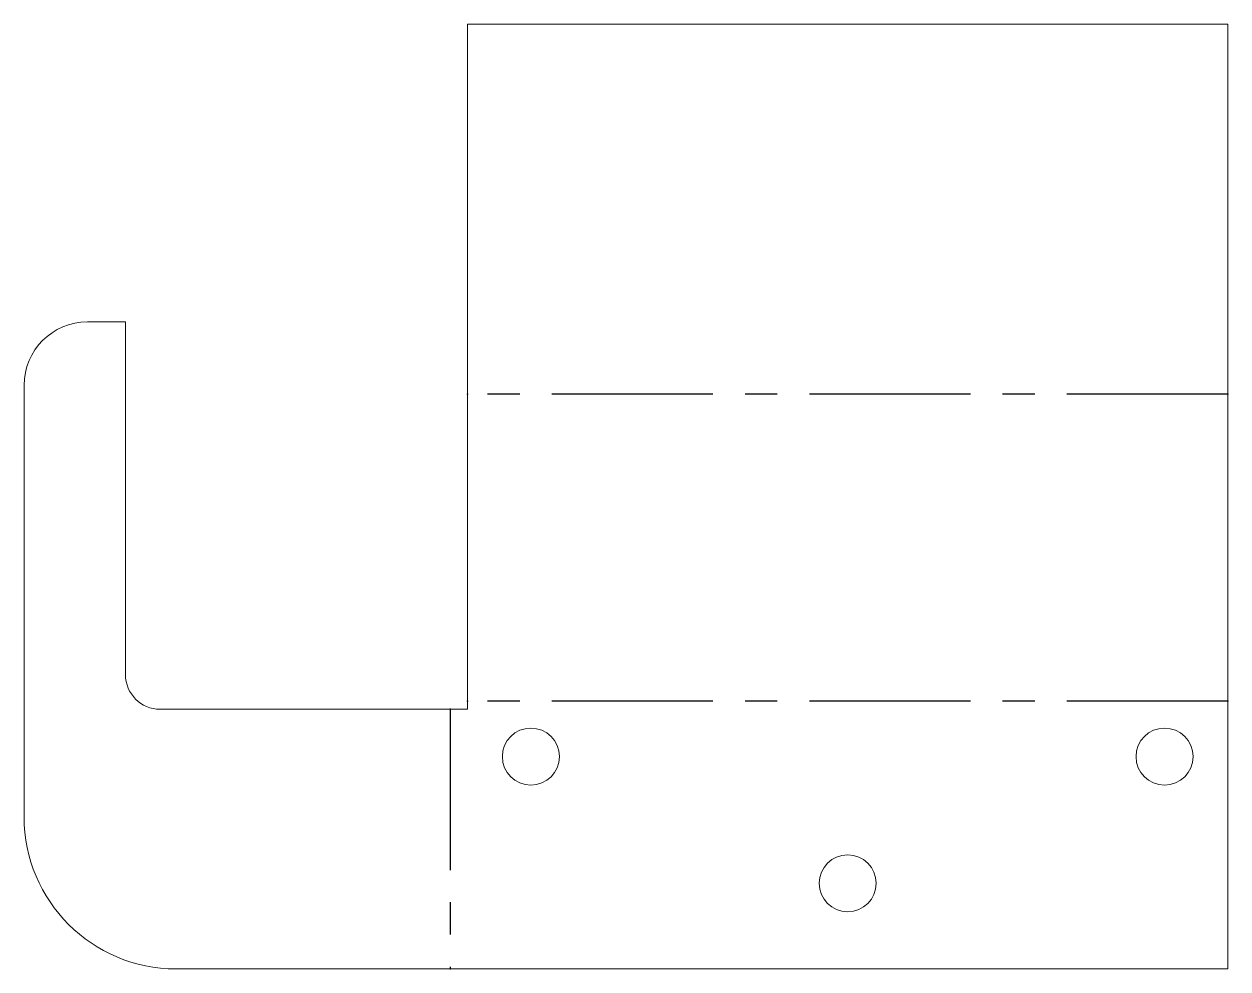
# Model space of a CAD drawing. Header units: millimetres. Extents: x -102.4 to -7.4, y 2.7 to 77.3.
import ezdxf

# ---------------------------------------------------------------- set-up
doc = ezdxf.new("R2010")
doc.units = ezdxf.units.MM
doc.header["$PDSIZE"] = -1
doc.linetypes.add('CENTERX2', pattern=[20.32, 12.7, -2.54, 2.54, -2.54])

msp = doc.modelspace()

# ---------------------------------------------------------------- linework, layer by layer
at = {"color": 7, "linetype": 'Continuous', "lineweight": 15}
for p, q in [((-7.443, 77.319), (-67.443, 77.319)), ((-67.443, 23.237), (-67.443, 77.319)), ((-7.443, 77.319), (-7.443, 2.74)), ((-94.431, 53.813), (-97.431, 53.813)), ((-94.431, 25.973), (-94.431, 53.813)), ((-102.431, 48.813), (-102.431, 14.74)), ((-67.443, 23.237), (-91.694, 23.237)), ((-90.431, 2.74), (-7.443, 2.74))]:
    msp.add_line(p, q, dxfattribs=at)
at = {"color": 7, "linetype": 'CENTERX2'}
for p, q in [((-7.443, 48.115), (-67.443, 48.115)), ((-7.443, 23.864), (-67.443, 23.864)), ((-68.807, 23.237), (-68.807, 2.74))]:
    msp.add_line(p, q, dxfattribs=at)
at = {"color": 7, "linetype": 'Continuous', "lineweight": 15}
for centre in [(-62.443, 19.5), (-12.443, 19.5), (-37.443, 9.5)]:
    msp.add_circle(centre, 2.25, dxfattribs=at)
for centre, radius, start, end in [((-97.431, 48.813), 5, 90, 180), ((-91.694, 25.973), 2.737, 180, 270), ((-90.431, 14.74), 12, 180, 270)]:
    msp.add_arc(centre, radius, start, end, dxfattribs=at)
at = {"color": 7, "linetype": 'Continuous'}
for p in [(-67.443, 48.115), (-7.443, 48.115), (-67.443, 23.864), (-7.443, 23.864), (-68.807, 23.237), (-68.807, 2.74)]:
    msp.add_point(p, dxfattribs=at)

doc.saveas('drawing.dxf')
